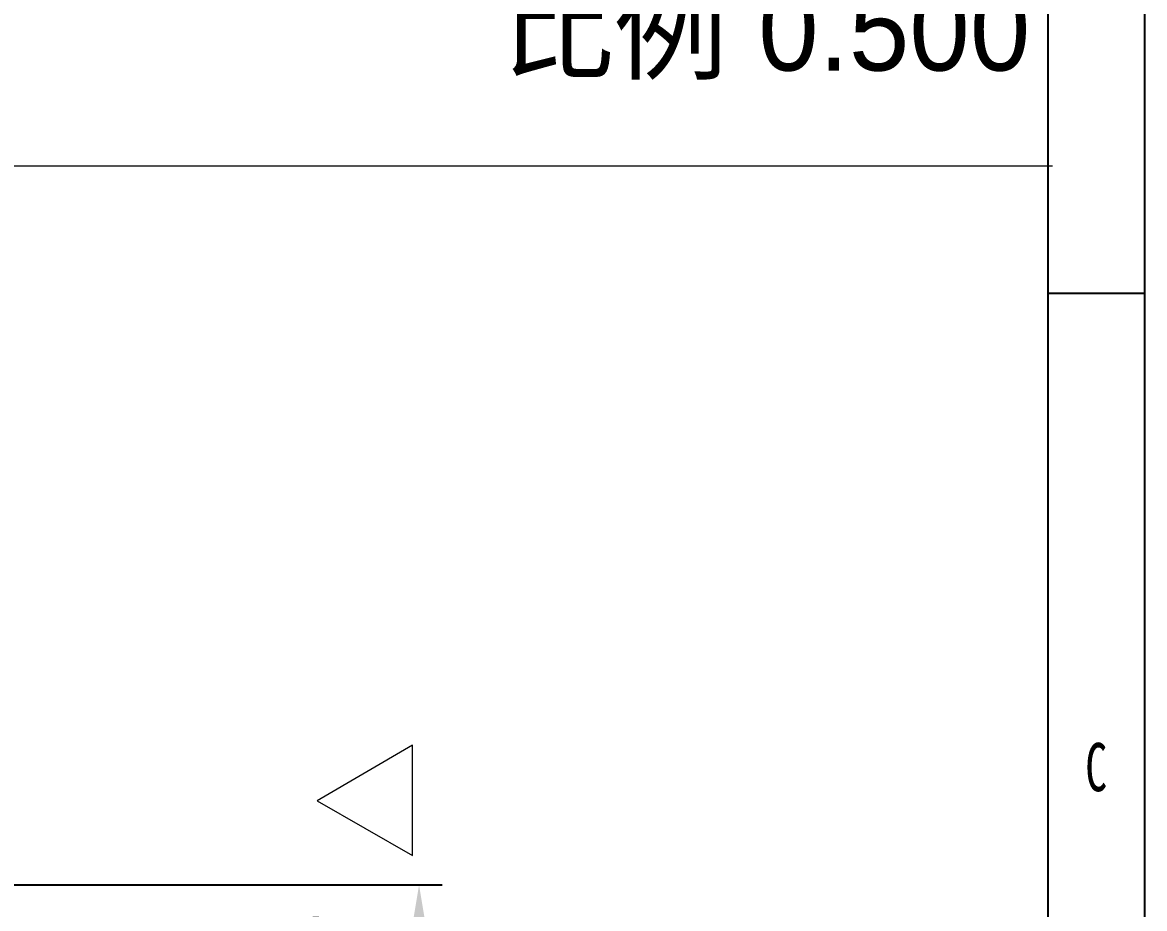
# Model space of a CAD drawing. Header units: millimetres. Extents: x 5536 to 6151, y 463 to 893.
# Drawn here: x 6088.2 to 6149.1, y 749.6 to 797.8 of the extents above; entities that cross this region are included whole.
import ezdxf

# ---------------------------------------------------------------- set-up
doc = ezdxf.new("R2010")
doc.units = ezdxf.units.MM
doc.header["$LTSCALE"] = 0.2
doc.layers.get('0').update_dxf_attribs({"lineweight": 18})
for name, color, linetype, lineweight in [('CAXA0層', 7, 'Continuous', 25), ('CAXA尺寸線層', 3, 'Continuous', 25), ('poumianxian', 2, 'Continuous', 18)]:
    doc.layers.add(name, color=color, linetype=linetype, lineweight=lineweight)
doc.styles.add('UserTxtStyle4', font='', dxfattribs={"width": 0.667})
doc.styles.add('標準', font='', dxfattribs={"width": 0.667})
doc.styles.get('UserTxtStyle4').set_extended_font_data('mingliu')
doc.styles.get('標準').set_extended_font_data('pmingliu')
doc.dimstyles.new('zhijing', dxfattribs={"dimtxt": 4.5, "dimasz": 4.5, "dimexe": 1.25, "dimexo": 0.625, "dimtad": 1, "dimtoh": 1, "dimdsep": 46, "dimtxsty": '標準', "dimblk": '_CAXARROW', "dimcen": 0, "dimdle": 9, "dimclrd": 6, "dimclre": 6, "dimclrt": 2, "dimadec": 0, "dimazin": 0, "dimtfac": 0.707107, "dimtofl": 0, "dimtmove": 2, "dimatfit": 3, "dimfxl": 0, "dimfrac": 2, "dimtolj": 1, "dimarcsym": 0})

# ---------------------------------------------------------------- blocks, each defined once
blk = doc.blocks.new('*X77')
at = {"color": 2, "char_height": 4.5, "attachment_point": 1, "rotation": 90, "style": '標準'}
for s, insert, width in [('\\T1.004;{\\H0.7x;+0.2}', (6101.127, 743.851), 20.79297), ('\\T1.004;{\\H0.7x;  0}', (6105.684, 743.851), 20.79297), ('\\T1.004;16.8', (6103.385, 736.922), 48.50784)]:
    blk.add_mtext(s, dxfattribs=dict(at, insert=insert, width=width))
blk = doc.blocks.new('*X76')
at = {"layer": 'poumianxian'}
for points in [[(6108.969, 746.384), (6110.469, 746.384), (6109.719, 750.884)], [(6108.969, 738.583), (6110.469, 738.583), (6109.719, 734.083)]]:
    blk.add_hatch(color=6, dxfattribs=at).paths.add_polyline_path(points, flags=0)
at = {"layer": 'poumianxian', "color": 6, "lineweight": -2}
for p, q in [((6056.29, 750.884), (6110.969, 750.884)), ((6109.719, 738.583), (6109.719, 746.384)), ((6055.431, 734.083), (6110.969, 734.083))]:
    blk.add_line(p, q, dxfattribs=at)
at = {"layer": 'poumianxian', "color": 2}
blk.add_blockref('*X77', (0, 0), dxfattribs=at)
blk = doc.blocks.new('_CAXARROW')
blk.add_hatch(color=0).paths.add_polyline_path([(0, 0), (-1, 0.125), (-1, -0.125)], flags=0)
blk = doc.blocks.new('ETERTER')
at = {"layer": 'poumianxian'}
for p, q in [((-3.042, 5.172), (-6, 0)), ((0, 0), (-3.042, 5.172)), ((-6, 0), (0, 0))]:
    blk.add_line(p, q, dxfattribs=at)
blk = doc.blocks.new('321')
at = {"layer": 'CAXA0層'}
for p, q in [((0, 410), (0, 0)), ((-5, 405), (-5, 5)), ((-5, 305), (0, 305))]:
    blk.add_line(p, q, dxfattribs=at)
at = {"layer": 'CAXA尺寸線層', "linetype": 'Continuous', "lineweight": 25, "insert": (-3.071, 281.713), "char_height": 2.5, "width": 3.62681, "attachment_point": 1, "style": 'UserTxtStyle4'}
blk.add_mtext('\\T1.004;C', dxfattribs=at)

msp = doc.modelspace()

# ---------------------------------------------------------------- linework, layer by layer
for radius, end in [(101.026, 78.40811), (101.525, 78.43129)]:
    msp.add_arc((6035.306, 651.083), radius, 276.18953, end)
at = {"layer": 'poumianxian'}
msp.add_line((5997.287, 789.96), (6144.144, 789.96), dxfattribs=at)

# ---------------------------------------------------------------- block references
at = {"xscale": 1.050000000000011, "yscale": 1.050000000000001, "zscale": 1.05}
msp.add_blockref('321', (6149.144, 462.804), dxfattribs=at)
at = {"layer": 'poumianxian', "rotation": 90}
msp.add_blockref('ETERTER', (6109.361, 758.49), dxfattribs=at)

# ---------------------------------------------------------------- texts
at = {"insert": (6142.943, 799.642), "char_height": 4.5, "width": 30.6571, "attachment_point": 3, "line_spacing_factor": 0.9}
msp.add_mtext('\\T1.004;{\\fPMingLiU|b0|i0|c134|p2;比例 0.500}', dxfattribs=at)

# ---------------------------------------------------------------- dimensions: what is measured, and where the dimension line sits
at = {"layer": 'poumianxian'}
dim = msp.add_linear_dim(base=(6109.719, 750.884), p1=(6054.806, 734.083), p2=(6055.665, 750.884), angle=90, text='\\A1;16.8{\\H1.4x;{\\H0.5x;\\S+0.2^   0;}}', dimstyle='zhijing', override={"dimsah": 1, "dimtfill": 1}, dxfattribs=at)
dim.commit()
dim.dimension.update_dxf_attribs({"geometry": '*X76', "text_midpoint": (6109.719, 742.985)})

doc.saveas('drawing.dxf')
